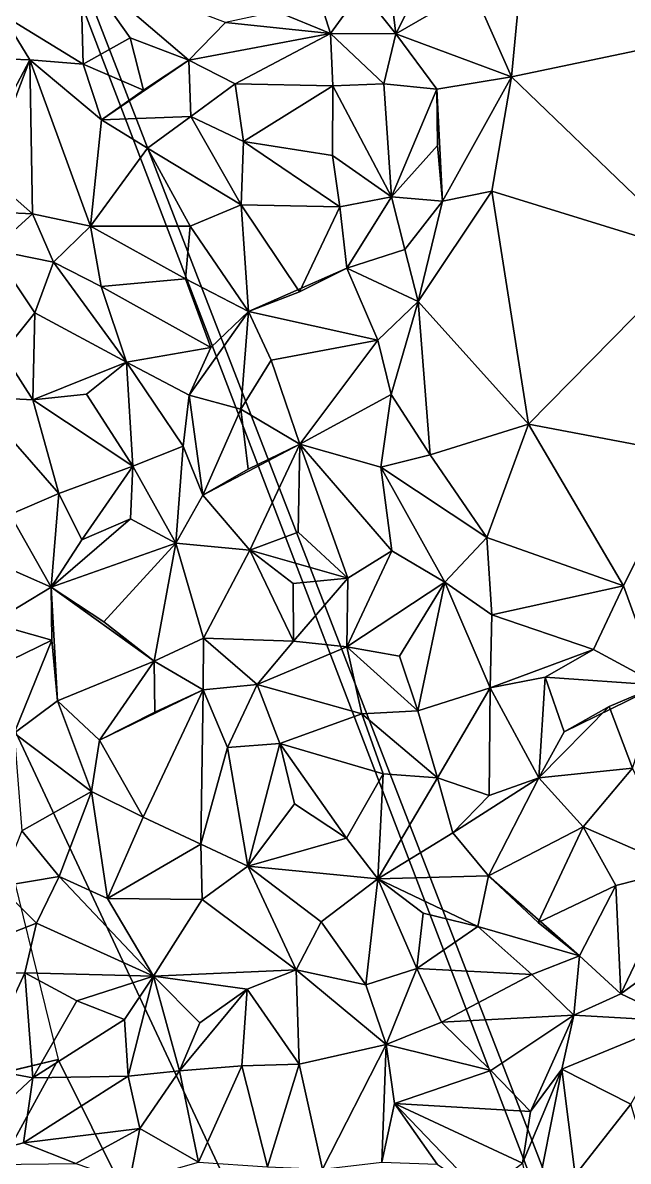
# Model space of a CAD drawing. Header units: metres. Extents: x -113 to 180, y -133 to 86.
# Drawn here: x -50.44 to -46.89, y -108.34 to -101.66 of the extents above; entities that cross this region are included whole.
import ezdxf

# ---------------------------------------------------------------- set-up
doc = ezdxf.new("R2010")
doc.units = ezdxf.units.M
for name, color, linetype, true_color in [('ACERA', 7, 'Continuous', 0xb9b3a6), ('ASFALTO', 7, 'Continuous', 0x4a4b4e), ('TERRENO', 7, 'Continuous', 0x9a9179)]:
    doc.layers.add(name, color=color, linetype=linetype, true_color=true_color)

msp = doc.modelspace()

# ---------------------------------------------------------------- linework, layer by layer
at = {"layer": 'ACERA'}
for points in [[(-41.5548, -109.5527, 80.0185), (-47.7466, -86.5591, 80.1165), (-49.5862, -79.8558, 80.1724)], [(-41.5548, -109.5527, 80.0185), (-49.5862, -79.8558, 80.1724), (-49.1473, -81.6331, 80.1663)], [(-41.5548, -109.5527, 80.0185), (-49.1473, -81.6331, 80.1663), (-48.8381, -82.8551, 80.1624)], [(-48.8381, -82.8551, 80.1624), (-46.8129, -93.7098, 80.1311), (-44.3892, -103.146, 80.1321)], [(-48.8381, -82.8551, 80.1624), (-44.3892, -103.146, 80.1321), (-42.7546, -109.822, 80.1266)], [(-41.5548, -109.5527, 80.0185), (-48.8381, -82.8551, 80.1624), (-42.7546, -109.822, 80.1266)], [(-41.5548, -109.5527, 80.0185), (-47.6554, -86.8732, 80.1158), (-47.7466, -86.5591, 80.1165)], [(-41.5548, -109.5527, 80.0185), (-44.5176, -97.8141, 80.001), (-47.6554, -86.8732, 80.1158)]]:
    msp.add_3dface(points, dxfattribs=at)
at = {"layer": 'ASFALTO'}
for points in [[(-74.0979, -10.8561, 81.3415), (-53.1404, -66.9089, 80.2157), (-33.6043, -107.7545, 80.5869)], [(-62.5035, -30.9379, 80.492), (-74.0979, -10.8561, 81.3415), (-33.6043, -107.7545, 80.5869)], [(-65.2146, -13.3902, 80.6679), (-63.7816, -19.3873, 80.5999), (-33.6043, -107.7545, 80.5869)], [(-65.2146, -13.3902, 80.6679), (-33.6043, -107.7545, 80.5869), (-44.7201, -63.4721, 79.7034)], [(-63.7816, -19.3873, 80.5999), (-61.1285, -30.5843, 80.3979), (-33.6043, -107.7545, 80.5869)], [(-61.1286, -30.6037, 80.3979), (-61.1297, -30.6075, 80.3979), (-33.6043, -107.7545, 80.5869)], [(-61.1278, -30.5999, 80.3978), (-61.1286, -30.6037, 80.3979), (-33.6043, -107.7545, 80.5869)], [(-61.1285, -30.5843, 80.3979), (-61.1278, -30.5881, 80.3979), (-33.6043, -107.7545, 80.5869)], [(-61.1278, -30.5881, 80.3979), (-61.1274, -30.5921, 80.3978), (-33.6043, -107.7545, 80.5869)], [(-61.1274, -30.596, 80.3978), (-61.1278, -30.5999, 80.3978), (-33.6043, -107.7545, 80.5869)], [(-61.1274, -30.5921, 80.3978), (-61.1274, -30.596, 80.3978), (-33.6043, -107.7545, 80.5869)], [(-61.1577, -30.6328, 80.3996), (-62.4595, -30.9562, 80.4889), (-33.6043, -107.7545, 80.5869)], [(-61.154, -30.6316, 80.3994), (-61.1577, -30.6328, 80.3996), (-33.6043, -107.7545, 80.5869)], [(-61.1503, -30.6301, 80.3991), (-61.154, -30.6316, 80.3994), (-33.6043, -107.7545, 80.5869)], [(-61.1469, -30.6283, 80.3989), (-61.1503, -30.6301, 80.3991), (-33.6043, -107.7545, 80.5869)], [(-61.1436, -30.6261, 80.3987), (-61.1469, -30.6283, 80.3989), (-33.6043, -107.7545, 80.5869)], [(-61.1406, -30.6236, 80.3985), (-61.1436, -30.6261, 80.3987), (-33.6043, -107.7545, 80.5869)], [(-61.1378, -30.6209, 80.3984), (-61.1406, -30.6236, 80.3985), (-33.6043, -107.7545, 80.5869)], [(-61.1353, -30.6178, 80.3982), (-61.1378, -30.6209, 80.3984), (-33.6043, -107.7545, 80.5869)], [(-61.1331, -30.6146, 80.3981), (-61.1353, -30.6178, 80.3982), (-33.6043, -107.7545, 80.5869)], [(-61.1312, -30.6111, 80.398), (-61.1331, -30.6146, 80.3981), (-33.6043, -107.7545, 80.5869)], [(-61.1297, -30.6075, 80.3979), (-61.1312, -30.6111, 80.398), (-33.6043, -107.7545, 80.5869)], [(-62.5013, -30.9412, 80.4919), (-62.5035, -30.9379, 80.492), (-33.6043, -107.7545, 80.5869)], [(-62.4988, -30.9442, 80.4917), (-62.5013, -30.9412, 80.4919), (-33.6043, -107.7545, 80.5869)], [(-62.4961, -30.947, 80.4915), (-62.4988, -30.9442, 80.4917), (-33.6043, -107.7545, 80.5869)], [(-62.493, -30.9495, 80.4913), (-62.4961, -30.947, 80.4915), (-33.6043, -107.7545, 80.5869)], [(-62.4898, -30.9517, 80.491), (-62.493, -30.9495, 80.4913), (-33.6043, -107.7545, 80.5869)], [(-62.4863, -30.9535, 80.4908), (-62.4898, -30.9517, 80.491), (-33.6043, -107.7545, 80.5869)], [(-62.4827, -30.955, 80.4905), (-62.4863, -30.9535, 80.4908), (-33.6043, -107.7545, 80.5869)], [(-62.4789, -30.9562, 80.4902), (-62.4827, -30.955, 80.4905), (-33.6043, -107.7545, 80.5869)], [(-62.4751, -30.9569, 80.49), (-62.4789, -30.9562, 80.4902), (-33.6043, -107.7545, 80.5869)], [(-62.4712, -30.9573, 80.4897), (-62.4751, -30.9569, 80.49), (-33.6043, -107.7545, 80.5869)], [(-62.4673, -30.9573, 80.4894), (-62.4712, -30.9573, 80.4897), (-33.6043, -107.7545, 80.5869)], [(-62.4634, -30.957, 80.4891), (-62.4673, -30.9573, 80.4894), (-33.6043, -107.7545, 80.5869)], [(-62.4595, -30.9562, 80.4889), (-62.4634, -30.957, 80.4891), (-33.6043, -107.7545, 80.5869)], [(-53.1399, -66.9108, 80.2157), (-55.1858, -88.2589, 81.8466), (-40.7014, -125.6608, 80.5869)], [(-53.1404, -66.9089, 80.2157), (-53.1399, -66.9108, 80.2157), (-33.6043, -107.7545, 80.5869)], [(-53.1399, -66.9108, 80.2157), (-40.7014, -125.6608, 80.5869), (-33.6043, -107.7545, 80.5869)], [(-55.1858, -88.2589, 81.8466), (-50.953, -104.8281, 80.551), (-39.3658, -129.6006, 80.5869)], [(-55.1858, -88.2589, 81.8466), (-39.3658, -129.6006, 80.5869), (-40.7014, -125.6608, 80.5869)], [(-50.953, -104.8281, 80.551), (-50.2362, -107.7466, 80.4851), (-39.3658, -129.6006, 80.5869)], [(-50.2362, -107.7466, 80.4851), (-54.5239, -108.7814, 80.7933), (-55.2552, -116.9332, 80.5869)], [(-50.2362, -107.7466, 80.4851), (-55.2552, -116.9332, 80.5869), (-39.3658, -129.6006, 80.5869)], [(-50.2362, -107.7466, 80.4851), (-50.5005, -107.8101, 80.5049), (-54.5239, -108.7814, 80.7933)]]:
    msp.add_3dface(points, dxfattribs=at)
at = {"layer": 'TERRENO'}
for points in [[(-46.3317, -101.7181, 80.2), (-46.7536, -100.2748, 80.2), (-47.4176, -100.967, 80.3213)], [(-47.5151, -101.3411, 80.3595), (-46.3317, -101.7181, 80.2), (-47.4176, -100.967, 80.3213)], [(-48.4551, -101.472, 80.433), (-48.2548, -101.7268, 80.4135), (-48.317, -101.2035, 80.4055)], [(-48.317, -101.2035, 80.4055), (-48.2548, -101.7268, 80.4135), (-47.9806, -101.1846, 80.3848)], [(-48.2548, -101.7268, 80.4135), (-47.8019, -101.4646, 80.3781), (-47.9806, -101.1846, 80.3848)], [(-50.564, -101.6136, 80.5079), (-50.0887, -101.9045, 80.4779), (-50.1042, -101.337, 80.477)], [(-49.4686, -101.8809, 80.4405), (-50.1042, -101.337, 80.477), (-49.8135, -101.7497, 80.4568)], [(-49.2538, -101.6593, 80.4385), (-50.1042, -101.337, 80.477), (-49.4686, -101.8809, 80.4405)], [(-50.1042, -101.337, 80.477), (-50.0887, -101.9045, 80.4779), (-49.8135, -101.7497, 80.4568)], [(-48.9519, -101.5955, 80.4331), (-48.6383, -101.7246, 80.4294), (-48.7512, -101.3643, 80.441)], [(-48.6383, -101.7246, 80.4294), (-48.4551, -101.472, 80.433), (-48.7512, -101.3643, 80.441)], [(-47.8019, -101.4646, 80.3781), (-47.5764, -101.9789, 80.4), (-47.5151, -101.3411, 80.3595)], [(-47.5151, -101.3411, 80.3595), (-47.5764, -101.9789, 80.4), (-46.3317, -101.7181, 80.2)], [(-48.6383, -101.7246, 80.4294), (-48.2548, -101.7268, 80.4135), (-48.4551, -101.472, 80.433)], [(-47.8019, -101.4646, 80.3781), (-48.2548, -101.7268, 80.4135), (-47.5764, -101.9789, 80.4)], [(-50.4023, -101.8782, 80.4954), (-50.564, -101.6136, 80.5079), (-50.7266, -101.8678, 80.5262)], [(-50.4023, -101.8782, 80.4954), (-50.0887, -101.9045, 80.4779), (-50.564, -101.6136, 80.5079)], [(-48.6383, -101.7246, 80.4294), (-48.9519, -101.5955, 80.4331), (-49.2538, -101.6593, 80.4385)], [(-48.6383, -101.7246, 80.4294), (-49.2538, -101.6593, 80.4385), (-49.4686, -101.8809, 80.4405)], [(-50.0887, -101.9045, 80.4779), (-49.7355, -102.0569, 80.451), (-49.8135, -101.7497, 80.4568)], [(-49.7355, -102.0569, 80.451), (-49.4686, -101.8809, 80.4405), (-49.8135, -101.7497, 80.4568)], [(-49.1974, -102.0198, 80.4416), (-48.6383, -101.7246, 80.4294), (-49.4686, -101.8809, 80.4405)], [(-48.6246, -102.0314, 80.4309), (-48.6383, -101.7246, 80.4294), (-49.1974, -102.0198, 80.4416)], [(-48.6383, -101.7246, 80.4294), (-48.6246, -102.0314, 80.4309), (-48.3249, -102.0192, 80.4209)], [(-48.2548, -101.7268, 80.4135), (-48.6383, -101.7246, 80.4294), (-48.3249, -102.0192, 80.4209)], [(-48.0137, -102.0513, 80.4142), (-48.2548, -101.7268, 80.4135), (-48.3249, -102.0192, 80.4209)], [(-48.2548, -101.7268, 80.4135), (-48.0137, -102.0513, 80.4142), (-47.5764, -101.9789, 80.4)], [(-47.5764, -101.9789, 80.4), (-46.4939, -103.0203, 80.4), (-46.3317, -101.7181, 80.2)], [(-50.5891, -102.2312, 80.5158), (-50.4023, -101.8782, 80.4954), (-50.7266, -101.8678, 80.5262)], [(-50.6566, -102.5461, 80.52), (-50.4023, -101.8782, 80.4954), (-50.5891, -102.2312, 80.5158)], [(-50.4023, -101.8782, 80.4954), (-50.6566, -102.5461, 80.52), (-50.3865, -102.7837, 80.4929)], [(-50.0887, -101.9045, 80.4779), (-50.4023, -101.8782, 80.4954), (-49.9812, -102.2307, 80.4692)], [(-50.0458, -102.8547, 80.4686), (-50.4023, -101.8782, 80.4954), (-50.3865, -102.7837, 80.4929)], [(-50.4023, -101.8782, 80.4954), (-50.0458, -102.8547, 80.4686), (-49.9812, -102.2307, 80.4692)], [(-50.0887, -101.9045, 80.4779), (-49.9812, -102.2307, 80.4692), (-49.7355, -102.0569, 80.451)], [(-49.9812, -102.2307, 80.4692), (-49.4568, -102.2117, 80.4437), (-49.4686, -101.8809, 80.4405)], [(-49.7355, -102.0569, 80.451), (-49.9812, -102.2307, 80.4692), (-49.4686, -101.8809, 80.4405)], [(-49.4568, -102.2117, 80.4437), (-49.1974, -102.0198, 80.4416), (-49.4686, -101.8809, 80.4405)], [(-49.1974, -102.0198, 80.4416), (-49.4568, -102.2117, 80.4437), (-49.1492, -102.3587, 80.4372)], [(-48.6246, -102.0314, 80.4309), (-49.1974, -102.0198, 80.4416), (-49.1492, -102.3587, 80.4372)], [(-48.6264, -102.4399, 80.4398), (-48.6246, -102.0314, 80.4309), (-49.1492, -102.3587, 80.4372)], [(-48.2803, -102.6839, 80.4468), (-48.6246, -102.0314, 80.4309), (-48.6264, -102.4399, 80.4398)], [(-48.6246, -102.0314, 80.4309), (-48.2803, -102.6839, 80.4468), (-48.3249, -102.0192, 80.4209)], [(-48.2803, -102.6839, 80.4468), (-48.0137, -102.0513, 80.4142), (-48.3249, -102.0192, 80.4209)], [(-48.0137, -102.0513, 80.4142), (-47.9813, -102.7092, 80.4504), (-47.5764, -101.9789, 80.4)], [(-47.5764, -101.9789, 80.4), (-47.9813, -102.7092, 80.4504), (-47.6911, -102.6492, 80.5123)], [(-47.5764, -101.9789, 80.4), (-47.6911, -102.6492, 80.5123), (-46.4939, -103.0203, 80.4)], [(-48.2803, -102.6839, 80.4468), (-48.0105, -102.3829, 80.4307), (-48.0137, -102.0513, 80.4142)], [(-48.0105, -102.3829, 80.4307), (-47.9813, -102.7092, 80.4504), (-48.0137, -102.0513, 80.4142)], [(-49.9812, -102.2307, 80.4692), (-50.0458, -102.8547, 80.4686), (-49.7113, -102.398, 80.4519)], [(-49.4568, -102.2117, 80.4437), (-49.9812, -102.2307, 80.4692), (-49.7113, -102.398, 80.4519)], [(-49.1624, -102.7298, 80.4586), (-49.4568, -102.2117, 80.4437), (-49.7113, -102.398, 80.4519)], [(-49.4568, -102.2117, 80.4437), (-49.1624, -102.7298, 80.4586), (-49.1492, -102.3587, 80.4372)], [(-49.1624, -102.7298, 80.4586), (-48.5823, -102.7421, 80.4567), (-49.1492, -102.3587, 80.4372)], [(-48.5823, -102.7421, 80.4567), (-48.6264, -102.4399, 80.4398), (-49.1492, -102.3587, 80.4372)], [(-50.0458, -102.8547, 80.4686), (-49.4618, -102.8555, 80.4395), (-49.7113, -102.398, 80.4519)], [(-49.4618, -102.8555, 80.4395), (-49.1624, -102.7298, 80.4586), (-49.7113, -102.398, 80.4519)], [(-48.5823, -102.7421, 80.4567), (-48.2803, -102.6839, 80.4468), (-48.6264, -102.4399, 80.4398)], [(-48.2803, -102.6839, 80.4468), (-47.9813, -102.7092, 80.4504), (-48.0105, -102.3829, 80.4307)], [(-50.6566, -102.5461, 80.52), (-51.2196, -102.7436, 80.5772), (-50.3865, -102.7837, 80.4929)], [(-48.2803, -102.6839, 80.4468), (-48.5823, -102.7421, 80.4567), (-48.5424, -103.1016, 80.4853)], [(-48.2018, -102.993, 80.4813), (-48.2803, -102.6839, 80.4468), (-48.5424, -103.1016, 80.4853)], [(-47.9813, -102.7092, 80.4504), (-48.2803, -102.6839, 80.4468), (-48.2018, -102.993, 80.4813)], [(-47.6911, -102.6492, 80.5123), (-48.1241, -103.2983, 80.5312), (-47.4765, -104.018, 80.6)], [(-47.9813, -102.7092, 80.4504), (-48.1241, -103.2983, 80.5312), (-47.6911, -102.6492, 80.5123)], [(-47.6911, -102.6492, 80.5123), (-47.4765, -104.018, 80.6), (-46.4939, -103.0203, 80.4)], [(-51.2196, -102.7436, 80.5772), (-50.6205, -102.994, 80.516), (-50.3865, -102.7837, 80.4929)], [(-49.1191, -103.3557, 80.4432), (-49.1624, -102.7298, 80.4586), (-49.4618, -102.8555, 80.4395)], [(-49.1191, -103.3557, 80.4432), (-48.8194, -103.2418, 80.4629), (-49.1624, -102.7298, 80.4586)], [(-48.8194, -103.2418, 80.4629), (-48.5823, -102.7421, 80.4567), (-49.1624, -102.7298, 80.4586)], [(-48.5823, -102.7421, 80.4567), (-48.8194, -103.2418, 80.4629), (-48.5424, -103.1016, 80.4853)], [(-48.1241, -103.2983, 80.5312), (-47.9813, -102.7092, 80.4504), (-48.2018, -102.993, 80.4813)], [(-50.3865, -102.7837, 80.4929), (-50.6205, -102.994, 80.516), (-50.2642, -103.0664, 80.4817)], [(-50.0458, -102.8547, 80.4686), (-50.3865, -102.7837, 80.4929), (-50.2642, -103.0664, 80.4817)], [(-49.9843, -103.2092, 80.4658), (-50.0458, -102.8547, 80.4686), (-50.2642, -103.0664, 80.4817)], [(-49.4618, -102.8555, 80.4395), (-50.0458, -102.8547, 80.4686), (-49.489, -103.1655, 80.4393)], [(-50.0458, -102.8547, 80.4686), (-49.9843, -103.2092, 80.4658), (-49.489, -103.1655, 80.4393)], [(-49.1191, -103.3557, 80.4432), (-49.4618, -102.8555, 80.4395), (-49.489, -103.1655, 80.4393)], [(-50.6205, -102.994, 80.516), (-50.3724, -103.3643, 80.4966), (-50.2642, -103.0664, 80.4817)], [(-50.6205, -102.994, 80.516), (-50.5605, -103.599, 80.5091), (-50.3724, -103.3643, 80.4966)], [(-48.1241, -103.2983, 80.5312), (-48.2018, -102.993, 80.4813), (-48.5424, -103.1016, 80.4853)], [(-46.4939, -103.0203, 80.4), (-47.4765, -104.018, 80.6), (-46.5365, -104.195, 80.6)], [(-50.3724, -103.3643, 80.4966), (-49.8353, -103.654, 80.4588), (-50.2642, -103.0664, 80.4817)], [(-49.8353, -103.654, 80.4588), (-49.9843, -103.2092, 80.4658), (-50.2642, -103.0664, 80.4817)], [(-49.1191, -103.3557, 80.4432), (-48.3596, -103.5237, 80.4928), (-48.5424, -103.1016, 80.4853)], [(-48.8194, -103.2418, 80.4629), (-49.1191, -103.3557, 80.4432), (-48.5424, -103.1016, 80.4853)], [(-48.3596, -103.5237, 80.4928), (-48.1241, -103.2983, 80.5312), (-48.5424, -103.1016, 80.4853)], [(-49.9843, -103.2092, 80.4658), (-49.3408, -103.5674, 80.4313), (-49.489, -103.1655, 80.4393)], [(-49.3408, -103.5674, 80.4313), (-49.1191, -103.3557, 80.4432), (-49.489, -103.1655, 80.4393)], [(-49.8353, -103.654, 80.4588), (-49.3408, -103.5674, 80.4313), (-49.9843, -103.2092, 80.4658)], [(-48.2828, -103.8427, 80.5077), (-48.1241, -103.2983, 80.5312), (-48.3596, -103.5237, 80.4928)], [(-48.1241, -103.2983, 80.5312), (-48.2828, -103.8427, 80.5077), (-48.0525, -104.1968, 80.5329)], [(-47.4765, -104.018, 80.6), (-48.1241, -103.2983, 80.5312), (-48.0525, -104.1968, 80.5329)], [(-50.5605, -103.599, 80.5091), (-50.3842, -103.875, 80.4947), (-50.3724, -103.3643, 80.4966)], [(-50.3842, -103.875, 80.4947), (-49.8353, -103.654, 80.4588), (-50.3724, -103.3643, 80.4966)], [(-49.1191, -103.3557, 80.4432), (-49.3408, -103.5674, 80.4313), (-49.4672, -103.8469, 80.4415)], [(-49.1191, -103.3557, 80.4432), (-49.4672, -103.8469, 80.4415), (-49.1639, -103.9306, 80.4327)], [(-48.9858, -103.6418, 80.4415), (-49.1191, -103.3557, 80.4432), (-49.1639, -103.9306, 80.4327)], [(-49.1191, -103.3557, 80.4432), (-48.9858, -103.6418, 80.4415), (-48.3596, -103.5237, 80.4928)], [(-49.3408, -103.5674, 80.4313), (-49.8353, -103.654, 80.4588), (-49.4672, -103.8469, 80.4415)], [(-48.9858, -103.6418, 80.4415), (-48.818, -104.135, 80.4485), (-48.3596, -103.5237, 80.4928)], [(-48.818, -104.135, 80.4485), (-48.2828, -103.8427, 80.5077), (-48.3596, -103.5237, 80.4928)], [(-50.5605, -103.599, 80.5091), (-50.7294, -103.858, 80.5234), (-50.3842, -103.875, 80.4947)], [(-48.818, -104.135, 80.4485), (-48.9858, -103.6418, 80.4415), (-49.1639, -103.9306, 80.4327)], [(-49.8353, -103.654, 80.4588), (-50.3842, -103.875, 80.4947), (-50.0697, -103.8416, 80.4737)], [(-49.7971, -104.2637, 80.4586), (-49.8353, -103.654, 80.4588), (-50.0697, -103.8416, 80.4737)], [(-49.4672, -103.8469, 80.4415), (-49.8353, -103.654, 80.4588), (-49.503, -104.1472, 80.448)], [(-49.8353, -103.654, 80.4588), (-49.7971, -104.2637, 80.4586), (-49.503, -104.1472, 80.448)], [(-50.3842, -103.875, 80.4947), (-49.7971, -104.2637, 80.4586), (-50.0697, -103.8416, 80.4737)], [(-48.818, -104.135, 80.4485), (-48.3419, -104.2691, 80.4612), (-48.2828, -103.8427, 80.5077)], [(-48.2828, -103.8427, 80.5077), (-48.3419, -104.2691, 80.4612), (-48.0525, -104.1968, 80.5329)], [(-50.3842, -103.875, 80.4947), (-50.7294, -103.858, 80.5234), (-50.233, -104.424, 80.4888)], [(-50.7294, -103.858, 80.5234), (-50.518, -104.5472, 80.5065), (-50.233, -104.424, 80.4888)], [(-49.7971, -104.2637, 80.4586), (-50.3842, -103.875, 80.4947), (-50.233, -104.424, 80.4888)], [(-49.3876, -104.4351, 80.4428), (-49.4672, -103.8469, 80.4415), (-49.503, -104.1472, 80.448)], [(-49.4672, -103.8469, 80.4415), (-49.3876, -104.4351, 80.4428), (-49.1639, -103.9306, 80.4327)], [(-49.3876, -104.4351, 80.4428), (-49.1212, -104.2813, 80.4446), (-49.1639, -103.9306, 80.4327)], [(-49.1212, -104.2813, 80.4446), (-48.818, -104.135, 80.4485), (-49.1639, -103.9306, 80.4327)], [(-47.7199, -104.6822, 80.5578), (-47.4765, -104.018, 80.6), (-48.0525, -104.1968, 80.5329)], [(-46.9185, -104.9673, 80.714), (-47.4765, -104.018, 80.6), (-47.7199, -104.6822, 80.5578)], [(-47.4765, -104.018, 80.6), (-46.9185, -104.9673, 80.714), (-46.5365, -104.195, 80.6)], [(-49.7971, -104.2637, 80.4586), (-49.5454, -104.7156, 80.4447), (-49.503, -104.1472, 80.448)], [(-49.5454, -104.7156, 80.4447), (-49.3876, -104.4351, 80.4428), (-49.503, -104.1472, 80.448)], [(-49.3876, -104.4351, 80.4428), (-48.818, -104.135, 80.4485), (-49.1212, -104.2813, 80.4446)], [(-48.818, -104.135, 80.4485), (-49.3876, -104.4351, 80.4428), (-49.1116, -104.7567, 80.433)], [(-48.818, -104.135, 80.4485), (-49.1116, -104.7567, 80.433), (-48.8271, -104.6508, 80.4308)], [(-48.537, -104.9225, 80.4444), (-48.818, -104.135, 80.4485), (-48.8271, -104.6508, 80.4308)], [(-48.3419, -104.2691, 80.4612), (-48.818, -104.135, 80.4485), (-48.2777, -104.7612, 80.4566)], [(-48.818, -104.135, 80.4485), (-48.537, -104.9225, 80.4444), (-48.2777, -104.7612, 80.4566)], [(-48.3419, -104.2691, 80.4612), (-47.7199, -104.6822, 80.5578), (-48.0525, -104.1968, 80.5329)], [(-46.9185, -104.9673, 80.714), (-46.708, -105.5502, 80.6599), (-46.5365, -104.195, 80.6)], [(-50.0963, -104.6964, 80.482), (-49.7971, -104.2637, 80.4586), (-50.233, -104.424, 80.4888)], [(-49.7971, -104.2637, 80.4586), (-50.0963, -104.6964, 80.482), (-49.811, -104.5725, 80.4622)], [(-49.5454, -104.7156, 80.4447), (-49.7971, -104.2637, 80.4586), (-49.811, -104.5725, 80.4622)], [(-48.3419, -104.2691, 80.4612), (-47.9674, -104.9448, 80.486), (-47.7199, -104.6822, 80.5578)], [(-47.9674, -104.9448, 80.486), (-48.3419, -104.2691, 80.4612), (-48.2777, -104.7612, 80.4566)], [(-50.518, -104.5472, 80.5065), (-50.2775, -104.9753, 80.4912), (-50.233, -104.424, 80.4888)], [(-50.2775, -104.9753, 80.4912), (-50.0963, -104.6964, 80.482), (-50.233, -104.424, 80.4888)], [(-49.3876, -104.4351, 80.4428), (-49.5454, -104.7156, 80.4447), (-49.1116, -104.7567, 80.433)], [(-50.2775, -104.9753, 80.4912), (-50.518, -104.5472, 80.5065), (-50.5806, -104.841, 80.5112)], [(-50.0963, -104.6964, 80.482), (-50.2775, -104.9753, 80.4912), (-49.811, -104.5725, 80.4622)], [(-50.2775, -104.9753, 80.4912), (-49.5454, -104.7156, 80.4447), (-49.811, -104.5725, 80.4622)], [(-49.1116, -104.7567, 80.433), (-48.537, -104.9225, 80.4444), (-48.8271, -104.6508, 80.4308)], [(-47.9674, -104.9448, 80.486), (-47.6918, -105.137, 80.5211), (-47.7199, -104.6822, 80.5578)], [(-47.6918, -105.137, 80.5211), (-46.9185, -104.9673, 80.714), (-47.7199, -104.6822, 80.5578)], [(-49.5454, -104.7156, 80.4447), (-50.2775, -104.9753, 80.4912), (-49.9679, -105.1779, 80.4726)], [(-49.6736, -105.4084, 80.4478), (-49.5454, -104.7156, 80.4447), (-49.9679, -105.1779, 80.4726)], [(-49.5454, -104.7156, 80.4447), (-49.6736, -105.4084, 80.4478), (-49.3839, -105.2742, 80.4272)], [(-49.1116, -104.7567, 80.433), (-49.5454, -104.7156, 80.4447), (-49.3839, -105.2742, 80.4272)], [(-48.8541, -105.2913, 80.4336), (-49.1116, -104.7567, 80.433), (-49.3839, -105.2742, 80.4272)], [(-48.537, -104.9225, 80.4444), (-49.1116, -104.7567, 80.433), (-48.8569, -104.9532, 80.4376)], [(-49.1116, -104.7567, 80.433), (-48.8541, -105.2913, 80.4336), (-48.8569, -104.9532, 80.4376)], [(-48.5414, -105.3248, 80.4394), (-47.9674, -104.9448, 80.486), (-48.2777, -104.7612, 80.4566)], [(-48.537, -104.9225, 80.4444), (-48.5414, -105.3248, 80.4394), (-48.2777, -104.7612, 80.4566)], [(-50.2775, -104.9753, 80.4912), (-50.5806, -104.841, 80.5112), (-50.6281, -105.1861, 80.5113)], [(-50.2723, -105.2865, 80.4879), (-50.2775, -104.9753, 80.4912), (-50.6281, -105.1861, 80.5113)], [(-49.6736, -105.4084, 80.4478), (-50.2775, -104.9753, 80.4912), (-50.2397, -105.6411, 80.4827)], [(-50.2775, -104.9753, 80.4912), (-50.2723, -105.2865, 80.4879), (-50.2397, -105.6411, 80.4827)], [(-50.2775, -104.9753, 80.4912), (-49.6736, -105.4084, 80.4478), (-49.9679, -105.1779, 80.4726)], [(-48.8541, -105.2913, 80.4336), (-48.537, -104.9225, 80.4444), (-48.8569, -104.9532, 80.4376)], [(-48.8541, -105.2913, 80.4336), (-48.5414, -105.3248, 80.4394), (-48.537, -104.9225, 80.4444)], [(-47.9674, -104.9448, 80.486), (-48.5414, -105.3248, 80.4394), (-48.2335, -105.3797, 80.4417)], [(-47.9674, -104.9448, 80.486), (-48.2335, -105.3797, 80.4417), (-48.1248, -105.7, 80.4358)], [(-47.701, -105.5654, 80.4846), (-47.9674, -104.9448, 80.486), (-48.1248, -105.7, 80.4358)], [(-47.9674, -104.9448, 80.486), (-47.701, -105.5654, 80.4846), (-47.6918, -105.137, 80.5211)], [(-46.9185, -104.9673, 80.714), (-47.6918, -105.137, 80.5211), (-47.094, -105.3403, 80.6518)], [(-46.708, -105.5502, 80.6599), (-46.9185, -104.9673, 80.714), (-47.094, -105.3403, 80.6518)], [(-47.6918, -105.137, 80.5211), (-47.701, -105.5654, 80.4846), (-47.094, -105.3403, 80.6518)], [(-50.8247, -105.5526, 80.5269), (-50.2723, -105.2865, 80.4879), (-50.6281, -105.1861, 80.5113)], [(-50.2723, -105.2865, 80.4879), (-50.8247, -105.5526, 80.5269), (-50.4936, -105.8311, 80.4959)], [(-50.2397, -105.6411, 80.4827), (-50.2723, -105.2865, 80.4879), (-50.4936, -105.8311, 80.4959)], [(-49.6736, -105.4084, 80.4478), (-49.385, -105.5772, 80.4286), (-49.3839, -105.2742, 80.4272)], [(-49.385, -105.5772, 80.4286), (-49.0673, -105.5455, 80.4125), (-49.3839, -105.2742, 80.4272)], [(-49.0673, -105.5455, 80.4125), (-48.8541, -105.2913, 80.4336), (-49.3839, -105.2742, 80.4272)], [(-48.8541, -105.2913, 80.4336), (-49.0673, -105.5455, 80.4125), (-48.5414, -105.3248, 80.4394)], [(-48.5414, -105.3248, 80.4394), (-49.0673, -105.5455, 80.4125), (-48.4532, -105.7188, 80.4141)], [(-48.5414, -105.3248, 80.4394), (-48.4532, -105.7188, 80.4141), (-48.1248, -105.7, 80.4358)], [(-48.2335, -105.3797, 80.4417), (-48.5414, -105.3248, 80.4394), (-48.1248, -105.7, 80.4358)], [(-47.701, -105.5654, 80.4846), (-47.378, -105.5018, 80.5537), (-47.094, -105.3403, 80.6518)], [(-47.378, -105.5018, 80.5537), (-46.708, -105.5502, 80.6599), (-47.094, -105.3403, 80.6518)], [(-49.6736, -105.4084, 80.4478), (-50.2397, -105.6411, 80.4827), (-49.9926, -105.8723, 80.4631)], [(-49.6736, -105.4084, 80.4478), (-49.9926, -105.8723, 80.4631), (-49.668, -105.7085, 80.4466)], [(-49.385, -105.5772, 80.4286), (-49.6736, -105.4084, 80.4478), (-49.668, -105.7085, 80.4466)], [(-47.701, -105.5654, 80.4846), (-47.4147, -106.0937, 80.4741), (-47.378, -105.5018, 80.5537)], [(-47.378, -105.5018, 80.5537), (-47.4147, -106.0937, 80.4741), (-47.267, -105.8241, 80.5397)], [(-46.708, -105.5502, 80.6599), (-47.378, -105.5018, 80.5537), (-47.267, -105.8241, 80.5397)], [(-49.9926, -105.8723, 80.4631), (-49.385, -105.5772, 80.4286), (-49.668, -105.7085, 80.4466)], [(-49.385, -105.5772, 80.4286), (-49.9926, -105.8723, 80.4631), (-49.7363, -106.3251, 80.439)], [(-49.3997, -106.4827, 80.4155), (-49.385, -105.5772, 80.4286), (-49.7363, -106.3251, 80.439)], [(-49.2418, -105.9147, 80.4104), (-49.385, -105.5772, 80.4286), (-49.3997, -106.4827, 80.4155)], [(-49.0673, -105.5455, 80.4125), (-49.385, -105.5772, 80.4286), (-49.2418, -105.9147, 80.4104)], [(-48.9343, -105.8913, 80.4066), (-49.0673, -105.5455, 80.4125), (-49.2418, -105.9147, 80.4104)], [(-49.0673, -105.5455, 80.4125), (-48.9343, -105.8913, 80.4066), (-48.4532, -105.7188, 80.4141)], [(-48.011, -106.0931, 80.4188), (-47.701, -105.5654, 80.4846), (-48.1248, -105.7, 80.4358)], [(-47.7061, -106.1977, 80.4215), (-47.701, -105.5654, 80.4846), (-48.011, -106.0931, 80.4188)], [(-47.4147, -106.0937, 80.4741), (-47.701, -105.5654, 80.4846), (-47.7061, -106.1977, 80.4215)], [(-47.0028, -105.674, 80.6354), (-46.708, -105.5502, 80.6599), (-47.267, -105.8241, 80.5397)], [(-46.8664, -106.0374, 80.5773), (-46.708, -105.5502, 80.6599), (-47.0028, -105.674, 80.6354)], [(-50.0404, -106.1742, 80.4598), (-50.2397, -105.6411, 80.4827), (-50.4936, -105.8311, 80.4959)], [(-50.2397, -105.6411, 80.4827), (-50.0404, -106.1742, 80.4598), (-49.9926, -105.8723, 80.4631)], [(-48.4532, -105.7188, 80.4141), (-48.011, -106.0931, 80.4188), (-48.1248, -105.7, 80.4358)], [(-47.4147, -106.0937, 80.4741), (-46.8664, -106.0374, 80.5773), (-47.0028, -105.674, 80.6354)], [(-47.4147, -106.0937, 80.4741), (-47.0028, -105.674, 80.6354), (-47.267, -105.8241, 80.5397)], [(-48.4532, -105.7188, 80.4141), (-48.9343, -105.8913, 80.4066), (-48.329, -106.0694, 80.4139)], [(-48.4532, -105.7188, 80.4141), (-48.329, -106.0694, 80.4139), (-48.011, -106.0931, 80.4188)], [(-50.4485, -106.4054, 80.4868), (-50.0404, -106.1742, 80.4598), (-50.4936, -105.8311, 80.4959)], [(-49.9926, -105.8723, 80.4631), (-50.0404, -106.1742, 80.4598), (-49.7363, -106.3251, 80.439)], [(-49.1228, -106.6129, 80.4043), (-49.2418, -105.9147, 80.4104), (-49.3997, -106.4827, 80.4155)], [(-49.1228, -106.6129, 80.4043), (-48.9343, -105.8913, 80.4066), (-49.2418, -105.9147, 80.4104)], [(-48.9343, -105.8913, 80.4066), (-49.1228, -106.6129, 80.4043), (-48.849, -106.247, 80.399)], [(-48.9343, -105.8913, 80.4066), (-48.5444, -106.4476, 80.3914), (-48.329, -106.0694, 80.4139)], [(-48.5444, -106.4476, 80.3914), (-48.9343, -105.8913, 80.4066), (-48.849, -106.247, 80.399)], [(-46.8664, -106.0374, 80.5773), (-47.4147, -106.0937, 80.4741), (-47.1559, -106.3819, 80.4641)], [(-46.5866, -106.6288, 80.5075), (-46.8664, -106.0374, 80.5773), (-47.1559, -106.3819, 80.4641)], [(-48.5444, -106.4476, 80.3914), (-48.3593, -106.6865, 80.3888), (-48.329, -106.0694, 80.4139)], [(-48.329, -106.0694, 80.4139), (-48.3593, -106.6865, 80.3888), (-48.011, -106.0931, 80.4188)], [(-48.3593, -106.6865, 80.3888), (-47.9193, -106.416, 80.4074), (-48.011, -106.0931, 80.4188)], [(-47.9193, -106.416, 80.4074), (-47.7061, -106.1977, 80.4215), (-48.011, -106.0931, 80.4188)], [(-47.4147, -106.0937, 80.4741), (-47.9193, -106.416, 80.4074), (-47.711, -106.6696, 80.4014)], [(-47.4147, -106.0937, 80.4741), (-47.7061, -106.1977, 80.4215), (-47.9193, -106.416, 80.4074)], [(-47.1559, -106.3819, 80.4641), (-47.4147, -106.0937, 80.4741), (-47.711, -106.6696, 80.4014)], [(-50.2302, -106.6733, 80.466), (-50.0404, -106.1742, 80.4598), (-50.4485, -106.4054, 80.4868)], [(-50.0404, -106.1742, 80.4598), (-50.2302, -106.6733, 80.466), (-49.9468, -106.8015, 80.4511)], [(-50.0404, -106.1742, 80.4598), (-49.9468, -106.8015, 80.4511), (-49.7363, -106.3251, 80.439)], [(-49.1228, -106.6129, 80.4043), (-48.5444, -106.4476, 80.3914), (-48.849, -106.247, 80.399)], [(-49.9468, -106.8015, 80.4511), (-49.3997, -106.4827, 80.4155), (-49.7363, -106.3251, 80.439)], [(-47.4187, -106.9418, 80.4087), (-47.1559, -106.3819, 80.4641), (-47.711, -106.6696, 80.4014)], [(-47.1559, -106.3819, 80.4641), (-47.4187, -106.9418, 80.4087), (-46.9645, -106.7261, 80.451)], [(-46.5866, -106.6288, 80.5075), (-47.1559, -106.3819, 80.4641), (-46.9645, -106.7261, 80.451)], [(-50.2302, -106.6733, 80.466), (-50.4485, -106.4054, 80.4868), (-50.58, -106.7309, 80.4898)], [(-49.1228, -106.6129, 80.4043), (-48.3593, -106.6865, 80.3888), (-48.5444, -106.4476, 80.3914)], [(-47.9193, -106.416, 80.4074), (-48.3593, -106.6865, 80.3888), (-47.711, -106.6696, 80.4014)], [(-49.3997, -106.4827, 80.4155), (-49.9468, -106.8015, 80.4511), (-49.3911, -106.8074, 80.4115)], [(-49.1228, -106.6129, 80.4043), (-49.3997, -106.4827, 80.4155), (-49.3911, -106.8074, 80.4115)], [(-48.8391, -107.2211, 80.3901), (-49.1228, -106.6129, 80.4043), (-49.3911, -106.8074, 80.4115)], [(-48.6925, -106.9392, 80.3857), (-49.1228, -106.6129, 80.4043), (-48.8391, -107.2211, 80.3901)], [(-48.3593, -106.6865, 80.3888), (-49.1228, -106.6129, 80.4043), (-48.6925, -106.9392, 80.3857)], [(-46.9342, -107.362, 80.3937), (-46.5866, -106.6288, 80.5075), (-46.9645, -106.7261, 80.451)], [(-46.5866, -106.6288, 80.5075), (-46.9342, -107.362, 80.3937), (-46.5836, -107.1049, 80.4564)], [(-50.2302, -106.6733, 80.466), (-50.58, -106.7309, 80.4898), (-50.3628, -106.9471, 80.4741)], [(-49.676, -107.2582, 80.4392), (-50.2302, -106.6733, 80.466), (-50.3628, -106.9471, 80.4741)], [(-50.2302, -106.6733, 80.466), (-49.676, -107.2582, 80.4392), (-49.9468, -106.8015, 80.4511)], [(-48.3593, -106.6865, 80.3888), (-48.6925, -106.9392, 80.3857), (-48.4309, -107.3094, 80.3751)], [(-48.1317, -107.2122, 80.3732), (-48.3593, -106.6865, 80.3888), (-48.4309, -107.3094, 80.3751)], [(-48.3593, -106.6865, 80.3888), (-47.7732, -106.966, 80.3892), (-47.711, -106.6696, 80.4014)], [(-48.3593, -106.6865, 80.3888), (-48.1317, -107.2122, 80.3732), (-48.0937, -106.8885, 80.3818)], [(-47.7732, -106.966, 80.3892), (-48.3593, -106.6865, 80.3888), (-48.0937, -106.8885, 80.3818)], [(-47.7732, -106.966, 80.3892), (-47.1768, -107.1375, 80.3973), (-47.711, -106.6696, 80.4014)], [(-47.1768, -107.1375, 80.3973), (-47.4187, -106.9418, 80.4087), (-47.711, -106.6696, 80.4014)], [(-50.58, -106.7309, 80.4898), (-51.1136, -107.2398, 80.5429), (-50.3628, -106.9471, 80.4741)], [(-47.4187, -106.9418, 80.4087), (-47.1768, -107.1375, 80.3973), (-46.9645, -106.7261, 80.451)], [(-47.1768, -107.1375, 80.3973), (-46.9342, -107.362, 80.3937), (-46.9645, -106.7261, 80.451)], [(-49.9468, -106.8015, 80.4511), (-49.676, -107.2582, 80.4392), (-49.3911, -106.8074, 80.4115)], [(-49.676, -107.2582, 80.4392), (-48.8391, -107.2211, 80.3901), (-49.3911, -106.8074, 80.4115)], [(-48.1317, -107.2122, 80.3732), (-47.7732, -106.966, 80.3892), (-48.0937, -106.8885, 80.3818)], [(-51.1136, -107.2398, 80.5429), (-50.4311, -107.2391, 80.4797), (-50.3628, -106.9471, 80.4741)], [(-50.4311, -107.2391, 80.4797), (-49.676, -107.2582, 80.4392), (-50.3628, -106.9471, 80.4741)], [(-48.4309, -107.3094, 80.3751), (-48.6925, -106.9392, 80.3857), (-48.8391, -107.2211, 80.3901)], [(-47.7732, -106.966, 80.3892), (-48.1317, -107.2122, 80.3732), (-47.4572, -107.247, 80.3839)], [(-47.1768, -107.1375, 80.3973), (-47.7732, -106.966, 80.3892), (-47.4572, -107.247, 80.3839)], [(-46.9342, -107.362, 80.3937), (-46.5962, -107.5215, 80.4216), (-46.5836, -107.1049, 80.4564)], [(-47.2109, -107.4859, 80.3726), (-47.1768, -107.1375, 80.3973), (-47.4572, -107.247, 80.3839)], [(-47.2109, -107.4859, 80.3726), (-46.9342, -107.362, 80.3937), (-47.1768, -107.1375, 80.3973)], [(-50.4311, -107.2391, 80.4797), (-51.1136, -107.2398, 80.5429), (-50.6907, -107.7975, 80.5085)], [(-50.4311, -107.2391, 80.4797), (-50.6907, -107.7975, 80.5085), (-50.3852, -107.8541, 80.4839)], [(-50.1262, -107.4026, 80.4587), (-50.4311, -107.2391, 80.4797), (-50.3852, -107.8541, 80.4839)], [(-49.676, -107.2582, 80.4392), (-50.4311, -107.2391, 80.4797), (-50.1262, -107.4026, 80.4587)], [(-49.676, -107.2582, 80.4392), (-49.1262, -107.335, 80.4082), (-48.8391, -107.2211, 80.3901)], [(-49.1262, -107.335, 80.4082), (-48.8214, -107.7743, 80.3947), (-48.8391, -107.2211, 80.3901)], [(-48.8214, -107.7743, 80.3947), (-48.3111, -107.6586, 80.3744), (-48.8391, -107.2211, 80.3901)], [(-48.3111, -107.6586, 80.3744), (-48.4309, -107.3094, 80.3751), (-48.8391, -107.2211, 80.3901)], [(-48.3111, -107.6586, 80.3744), (-48.1317, -107.2122, 80.3732), (-48.4309, -107.3094, 80.3751)], [(-48.1317, -107.2122, 80.3732), (-48.3111, -107.6586, 80.3744), (-47.9858, -107.5283, 80.364)], [(-48.1317, -107.2122, 80.3732), (-47.9858, -107.5283, 80.364), (-47.4572, -107.247, 80.3839)], [(-47.9858, -107.5283, 80.364), (-47.2109, -107.4859, 80.3726), (-47.4572, -107.247, 80.3839)], [(-49.8461, -107.5121, 80.4461), (-49.676, -107.2582, 80.4392), (-50.1262, -107.4026, 80.4587)], [(-49.676, -107.2582, 80.4392), (-49.8461, -107.5121, 80.4461), (-49.8244, -107.844, 80.4516)], [(-49.5235, -107.8126, 80.4351), (-49.676, -107.2582, 80.4392), (-49.8244, -107.844, 80.4516)], [(-49.676, -107.2582, 80.4392), (-49.5235, -107.8126, 80.4351), (-49.4049, -107.5326, 80.4302)], [(-49.676, -107.2582, 80.4392), (-49.4049, -107.5326, 80.4302), (-49.1262, -107.335, 80.4082)], [(-49.1262, -107.335, 80.4082), (-49.5235, -107.8126, 80.4351), (-49.1574, -107.7835, 80.4144)], [(-49.4049, -107.5326, 80.4302), (-49.5235, -107.8126, 80.4351), (-49.1262, -107.335, 80.4082)], [(-48.8214, -107.7743, 80.3947), (-49.1262, -107.335, 80.4082), (-49.1574, -107.7835, 80.4144)], [(-47.2109, -107.4859, 80.3726), (-46.5962, -107.5215, 80.4216), (-46.9342, -107.362, 80.3937)], [(-49.8461, -107.5121, 80.4461), (-50.1262, -107.4026, 80.4587), (-50.3852, -107.8541, 80.4839)], [(-49.8244, -107.844, 80.4516), (-49.8461, -107.5121, 80.4461), (-50.3852, -107.8541, 80.4839)], [(-47.2109, -107.4859, 80.3726), (-47.9858, -107.5283, 80.364), (-47.6965, -107.8124, 80.352)], [(-47.2109, -107.4859, 80.3726), (-47.6965, -107.8124, 80.352), (-47.4636, -108.0526, 80.3438)], [(-47.2806, -107.8035, 80.3511), (-47.2109, -107.4859, 80.3726), (-47.4636, -108.0526, 80.3438)], [(-46.5962, -107.5215, 80.4216), (-47.2109, -107.4859, 80.3726), (-47.2806, -107.8035, 80.3511)], [(-47.9858, -107.5283, 80.364), (-48.3111, -107.6586, 80.3744), (-47.6965, -107.8124, 80.352)], [(-46.5962, -107.5215, 80.4216), (-47.2806, -107.8035, 80.3511), (-46.8756, -108.0086, 80.3455)], [(-48.3111, -107.6586, 80.3744), (-48.8214, -107.7743, 80.3947), (-48.6857, -108.3905, 80.3994)], [(-48.3371, -108.3491, 80.3781), (-48.3111, -107.6586, 80.3744), (-48.6857, -108.3905, 80.3994)], [(-48.3111, -107.6586, 80.3744), (-48.3371, -108.3491, 80.3781), (-48.2627, -108.0057, 80.3685)], [(-48.3111, -107.6586, 80.3744), (-48.2627, -108.0057, 80.3685), (-47.6965, -107.8124, 80.352)], [(-49.5235, -107.8126, 80.4351), (-49.4131, -108.3489, 80.4401), (-49.1574, -107.7835, 80.4144)], [(-49.4131, -108.3489, 80.4401), (-49.0068, -108.3762, 80.4212), (-49.1574, -107.7835, 80.4144)], [(-49.0068, -108.3762, 80.4212), (-48.8214, -107.7743, 80.3947), (-49.1574, -107.7835, 80.4144)], [(-48.8214, -107.7743, 80.3947), (-49.0068, -108.3762, 80.4212), (-48.6857, -108.3905, 80.3994)], [(-50.6907, -107.7975, 80.5085), (-50.9337, -108.3678, 80.5348), (-50.3852, -107.8541, 80.4839)], [(-50.9337, -108.3678, 80.5348), (-50.4388, -108.2351, 80.4965), (-50.3852, -107.8541, 80.4839)], [(-50.4388, -108.2351, 80.4965), (-49.7559, -108.1523, 80.4507), (-49.8244, -107.844, 80.4516)], [(-50.4388, -108.2351, 80.4965), (-49.8244, -107.844, 80.4516), (-50.3852, -107.8541, 80.4839)], [(-49.7559, -108.1523, 80.4507), (-49.5235, -107.8126, 80.4351), (-49.8244, -107.844, 80.4516)], [(-49.4131, -108.3489, 80.4401), (-49.5235, -107.8126, 80.4351), (-49.7559, -108.1523, 80.4507)], [(-47.6965, -107.8124, 80.352), (-48.2627, -108.0057, 80.3685), (-47.4636, -108.0526, 80.3438)], [(-47.5105, -108.3553, 80.3316), (-47.2806, -107.8035, 80.3511), (-47.4636, -108.0526, 80.3438)], [(-47.2806, -107.8035, 80.3511), (-47.5105, -108.3553, 80.3316), (-47.4511, -108.6612, 80.3344)], [(-47.2028, -108.4258, 80.3363), (-47.2806, -107.8035, 80.3511), (-47.4511, -108.6612, 80.3344)], [(-46.8756, -108.0086, 80.3455), (-47.2806, -107.8035, 80.3511), (-47.2028, -108.4258, 80.3363)], [(-48.2627, -108.0057, 80.3685), (-48.3371, -108.3491, 80.3781), (-48.0118, -108.3616, 80.3614)], [(-47.7534, -108.5353, 80.3498), (-48.2627, -108.0057, 80.3685), (-48.0118, -108.3616, 80.3614)], [(-48.2627, -108.0057, 80.3685), (-47.5105, -108.3553, 80.3316), (-47.4636, -108.0526, 80.3438)], [(-48.2627, -108.0057, 80.3685), (-47.7534, -108.5353, 80.3498), (-47.5105, -108.3553, 80.3316)], [(-46.8756, -108.0086, 80.3455), (-47.2028, -108.4258, 80.3363), (-46.6866, -108.6372, 80.3276)], [(-50.4388, -108.2351, 80.4965), (-50.1324, -108.3577, 80.4663), (-49.7559, -108.1523, 80.4507)], [(-49.7559, -108.1523, 80.4507), (-50.1324, -108.3577, 80.4663), (-49.8168, -108.4641, 80.4511)], [(-49.4131, -108.3489, 80.4401), (-49.7559, -108.1523, 80.4507), (-49.8168, -108.4641, 80.4511)], [(-50.4388, -108.2351, 80.4965), (-50.9337, -108.3678, 80.5348), (-50.1324, -108.3577, 80.4663)]]:
    msp.add_3dface(points, dxfattribs=at)

doc.saveas('drawing.dxf')
